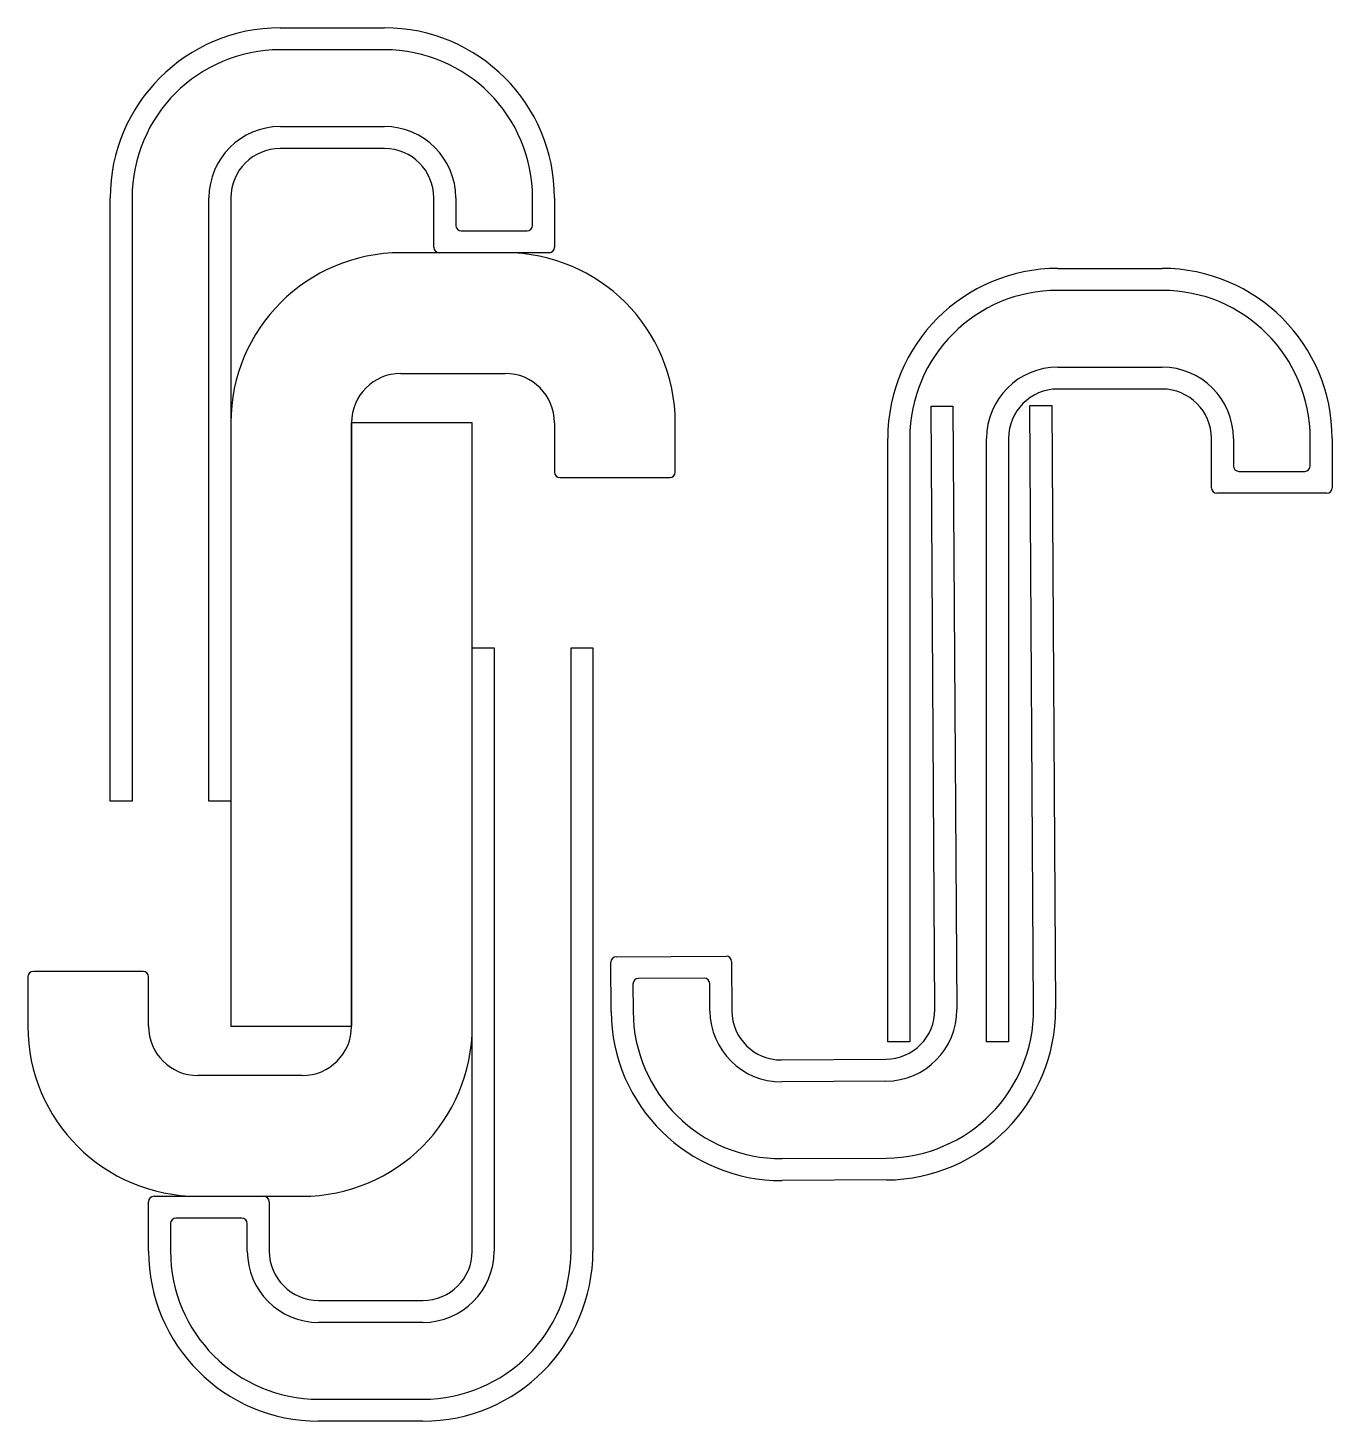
# Model space of a CAD drawing. Header units: inches. Extents: x 247 to 485, y 270 to 524.
import ezdxf

# ---------------------------------------------------------------- set-up
doc = ezdxf.new("R2010")
doc.units = ezdxf.units.IN
doc.header["$MEASUREMENT"] = 0
doc.layers.add('Default', color=7, linetype='Continuous')

# ---------------------------------------------------------------- blocks, each defined once
blk = doc.blocks.new('block 2')
at = {"layer": 'Default', "color": 7, "lineweight": 25, "true_color": 0xffffff}
blk.add_open_spline([(270.5, 310.5), (269.95, 310.5), (269.5, 310.05), (269.5, 309.5)], degree=3, dxfattribs=at)
blk = doc.blocks.new('block 3')
at = {"layer": 'Default', "color": 7, "lineweight": 25, "true_color": 0xffffff}
blk.add_lwpolyline([(270.5, 310.5), (290.5, 310.5)], dxfattribs=at)
blk = doc.blocks.new('block 4')
at = {"layer": 'Default', "color": 7, "lineweight": 25, "true_color": 0xffffff}
blk.add_open_spline([(291.5, 309.5), (291.5, 310.05), (291.05, 310.5), (290.5, 310.5)], degree=3, dxfattribs=at)
blk = doc.blocks.new('block 5')
at = {"layer": 'Default', "color": 7, "lineweight": 25, "true_color": 0xffffff}
blk.add_lwpolyline([(291.5, 309.5), (291.5, 300.5)], dxfattribs=at)
blk = doc.blocks.new('block 6')
at = {"layer": 'Default', "color": 7, "lineweight": 25, "true_color": 0xffffff}
blk.add_open_spline([(291.5, 300.5), (291.5, 295.53), (295.53, 291.5), (300.5, 291.5)], degree=3, dxfattribs=at)
blk = doc.blocks.new('block 7')
at = {"layer": 'Default', "color": 7, "lineweight": 25, "true_color": 0xffffff}
blk.add_lwpolyline([(300.5, 291.5), (319.5, 291.5)], dxfattribs=at)
blk = doc.blocks.new('block 8')
at = {"layer": 'Default', "color": 7, "lineweight": 25, "true_color": 0xffffff}
blk.add_open_spline([(319.5, 291.5), (324.47, 291.5), (328.5, 295.53), (328.5, 300.5)], degree=3, dxfattribs=at)
blk = doc.blocks.new('block 9')
at = {"layer": 'Default', "color": 7, "lineweight": 25, "true_color": 0xffffff}
blk.add_lwpolyline([(328.5, 300.5), (328.5, 410.5)], dxfattribs=at)
blk = doc.blocks.new('block 10')
at = {"layer": 'Default', "color": 7, "lineweight": 25, "true_color": 0xffffff}
blk.add_lwpolyline([(328.5, 410.5), (332.5, 410.5)], dxfattribs=at)
blk = doc.blocks.new('block 11')
at = {"layer": 'Default', "color": 7, "lineweight": 25, "true_color": 0xffffff}
blk.add_lwpolyline([(332.5, 410.5), (332.5, 300.5)], dxfattribs=at)
blk = doc.blocks.new('block 12')
at = {"layer": 'Default', "color": 7, "lineweight": 25, "true_color": 0xffffff}
blk.add_open_spline([(319.5, 287.5), (326.68, 287.5), (332.5, 293.32), (332.5, 300.5)], degree=3, dxfattribs=at)
blk = doc.blocks.new('block 13')
at = {"layer": 'Default', "color": 7, "lineweight": 25, "true_color": 0xffffff}
blk.add_lwpolyline([(319.5, 287.5), (300.5, 287.5)], dxfattribs=at)
blk = doc.blocks.new('block 14')
at = {"layer": 'Default', "color": 7, "lineweight": 25, "true_color": 0xffffff}
blk.add_open_spline([(287.5, 300.5), (287.5, 293.32), (293.32, 287.5), (300.5, 287.5)], degree=3, dxfattribs=at)
blk = doc.blocks.new('block 15')
at = {"layer": 'Default', "color": 7, "lineweight": 25, "true_color": 0xffffff}
blk.add_lwpolyline([(287.5, 300.5), (287.5, 305.5)], dxfattribs=at)
blk = doc.blocks.new('block 16')
at = {"layer": 'Default', "color": 7, "lineweight": 25, "true_color": 0xffffff}
blk.add_open_spline([(287.5, 305.5), (287.5, 306.05), (287.05, 306.5), (286.5, 306.5)], degree=3, dxfattribs=at)
blk = doc.blocks.new('block 17')
at = {"layer": 'Default', "color": 7, "lineweight": 25, "true_color": 0xffffff}
blk.add_lwpolyline([(286.5, 306.5), (274.5, 306.5)], dxfattribs=at)
blk = doc.blocks.new('block 18')
at = {"layer": 'Default', "color": 7, "lineweight": 25, "true_color": 0xffffff}
blk.add_open_spline([(274.5, 306.5), (273.95, 306.5), (273.5, 306.05), (273.5, 305.5)], degree=3, dxfattribs=at)
blk = doc.blocks.new('block 19')
at = {"layer": 'Default', "color": 7, "lineweight": 25, "true_color": 0xffffff}
blk.add_lwpolyline([(273.5, 305.5), (273.5, 300.5)], dxfattribs=at)
blk = doc.blocks.new('block 20')
at = {"layer": 'Default', "color": 7, "lineweight": 25, "true_color": 0xffffff}
blk.add_open_spline([(273.5, 300.5), (273.5, 285.59), (285.59, 273.5), (300.5, 273.5)], degree=3, dxfattribs=at)
blk = doc.blocks.new('block 21')
at = {"layer": 'Default', "color": 7, "lineweight": 25, "true_color": 0xffffff}
blk.add_lwpolyline([(300.5, 273.5), (319.5, 273.5)], dxfattribs=at)
blk = doc.blocks.new('block 22')
at = {"layer": 'Default', "color": 7, "lineweight": 25, "true_color": 0xffffff}
blk.add_open_spline([(319.5, 273.5), (334.41, 273.5), (346.5, 285.59), (346.5, 300.5)], degree=3, dxfattribs=at)
blk = doc.blocks.new('block 23')
at = {"layer": 'Default', "color": 7, "lineweight": 25, "true_color": 0xffffff}
blk.add_lwpolyline([(346.5, 300.5), (346.5, 410.5)], dxfattribs=at)
blk = doc.blocks.new('block 24')
at = {"layer": 'Default', "color": 7, "lineweight": 25, "true_color": 0xffffff}
blk.add_lwpolyline([(346.5, 410.5), (350.5, 410.5)], dxfattribs=at)
blk = doc.blocks.new('block 25')
at = {"layer": 'Default', "color": 7, "lineweight": 25, "true_color": 0xffffff}
blk.add_lwpolyline([(350.5, 410.5), (350.5, 300.5)], dxfattribs=at)
blk = doc.blocks.new('block 26')
at = {"layer": 'Default', "color": 7, "lineweight": 25, "true_color": 0xffffff}
blk.add_open_spline([(319.5, 269.5), (336.62, 269.5), (350.5, 283.38), (350.5, 300.5)], degree=3, dxfattribs=at)
blk = doc.blocks.new('block 27')
at = {"layer": 'Default', "color": 7, "lineweight": 25, "true_color": 0xffffff}
blk.add_lwpolyline([(319.5, 269.5), (300.5, 269.5)], dxfattribs=at)
blk = doc.blocks.new('block 28')
at = {"layer": 'Default', "color": 7, "lineweight": 25, "true_color": 0xffffff}
blk.add_open_spline([(269.5, 300.5), (269.5, 283.38), (283.38, 269.5), (300.5, 269.5)], degree=3, dxfattribs=at)
blk = doc.blocks.new('block 29')
at = {"layer": 'Default', "color": 7, "lineweight": 25, "true_color": 0xffffff}
blk.add_lwpolyline([(269.5, 300.5), (269.5, 309.5)], dxfattribs=at)
blk = doc.blocks.new('block 30')
at = {"layer": 'Default', "color": 7, "lineweight": 25, "true_color": 0xffffff}
blk.add_open_spline([(342.5, 482.5), (343.05, 482.5), (343.5, 482.95), (343.5, 483.5)], degree=3, dxfattribs=at)
blk = doc.blocks.new('block 31')
at = {"layer": 'Default', "color": 7, "lineweight": 25, "true_color": 0xffffff}
blk.add_lwpolyline([(342.5, 482.5), (322.5, 482.5)], dxfattribs=at)
blk = doc.blocks.new('block 32')
at = {"layer": 'Default', "color": 7, "lineweight": 25, "true_color": 0xffffff}
blk.add_open_spline([(321.5, 483.5), (321.5, 482.95), (321.95, 482.5), (322.5, 482.5)], degree=3, dxfattribs=at)
blk = doc.blocks.new('block 33')
at = {"layer": 'Default', "color": 7, "lineweight": 25, "true_color": 0xffffff}
blk.add_lwpolyline([(321.5, 483.5), (321.5, 492.5)], dxfattribs=at)
blk = doc.blocks.new('block 34')
at = {"layer": 'Default', "color": 7, "lineweight": 25, "true_color": 0xffffff}
blk.add_open_spline([(321.5, 492.5), (321.5, 497.47), (317.47, 501.5), (312.5, 501.5)], degree=3, dxfattribs=at)
blk = doc.blocks.new('block 35')
at = {"layer": 'Default', "color": 7, "lineweight": 25, "true_color": 0xffffff}
blk.add_lwpolyline([(312.5, 501.5), (293.5, 501.5)], dxfattribs=at)
blk = doc.blocks.new('block 36')
at = {"layer": 'Default', "color": 7, "lineweight": 25, "true_color": 0xffffff}
blk.add_open_spline([(293.5, 501.5), (288.53, 501.5), (284.5, 497.47), (284.5, 492.5)], degree=3, dxfattribs=at)
blk = doc.blocks.new('block 37')
at = {"layer": 'Default', "color": 7, "lineweight": 25, "true_color": 0xffffff}
blk.add_lwpolyline([(284.5, 492.5), (284.5, 382.5)], dxfattribs=at)
blk = doc.blocks.new('block 38')
at = {"layer": 'Default', "color": 7, "lineweight": 25, "true_color": 0xffffff}
blk.add_lwpolyline([(284.5, 382.5), (280.5, 382.5)], dxfattribs=at)
blk = doc.blocks.new('block 39')
at = {"layer": 'Default', "color": 7, "lineweight": 25, "true_color": 0xffffff}
blk.add_lwpolyline([(280.5, 382.5), (280.5, 492.5)], dxfattribs=at)
blk = doc.blocks.new('block 40')
at = {"layer": 'Default', "color": 7, "lineweight": 25, "true_color": 0xffffff}
blk.add_open_spline([(293.5, 505.5), (286.32, 505.5), (280.5, 499.68), (280.5, 492.5)], degree=3, dxfattribs=at)
blk = doc.blocks.new('block 41')
at = {"layer": 'Default', "color": 7, "lineweight": 25, "true_color": 0xffffff}
blk.add_lwpolyline([(293.5, 505.5), (312.5, 505.5)], dxfattribs=at)
blk = doc.blocks.new('block 42')
at = {"layer": 'Default', "color": 7, "lineweight": 25, "true_color": 0xffffff}
blk.add_open_spline([(325.5, 492.5), (325.5, 499.68), (319.68, 505.5), (312.5, 505.5)], degree=3, dxfattribs=at)
blk = doc.blocks.new('block 43')
at = {"layer": 'Default', "color": 7, "lineweight": 25, "true_color": 0xffffff}
blk.add_lwpolyline([(325.5, 492.5), (325.5, 487.5)], dxfattribs=at)
blk = doc.blocks.new('block 44')
at = {"layer": 'Default', "color": 7, "lineweight": 25, "true_color": 0xffffff}
blk.add_open_spline([(325.5, 487.5), (325.5, 486.95), (325.95, 486.5), (326.5, 486.5)], degree=3, dxfattribs=at)
blk = doc.blocks.new('block 45')
at = {"layer": 'Default', "color": 7, "lineweight": 25, "true_color": 0xffffff}
blk.add_lwpolyline([(326.5, 486.5), (338.5, 486.5)], dxfattribs=at)
blk = doc.blocks.new('block 46')
at = {"layer": 'Default', "color": 7, "lineweight": 25, "true_color": 0xffffff}
blk.add_open_spline([(338.5, 486.5), (339.05, 486.5), (339.5, 486.95), (339.5, 487.5)], degree=3, dxfattribs=at)
blk = doc.blocks.new('block 47')
at = {"layer": 'Default', "color": 7, "lineweight": 25, "true_color": 0xffffff}
blk.add_lwpolyline([(339.5, 487.5), (339.5, 492.5)], dxfattribs=at)
blk = doc.blocks.new('block 48')
at = {"layer": 'Default', "color": 7, "lineweight": 25, "true_color": 0xffffff}
blk.add_open_spline([(339.5, 492.5), (339.5, 507.41), (327.41, 519.5), (312.5, 519.5)], degree=3, dxfattribs=at)
blk = doc.blocks.new('block 49')
at = {"layer": 'Default', "color": 7, "lineweight": 25, "true_color": 0xffffff}
blk.add_lwpolyline([(312.5, 519.5), (293.5, 519.5)], dxfattribs=at)
blk = doc.blocks.new('block 50')
at = {"layer": 'Default', "color": 7, "lineweight": 25, "true_color": 0xffffff}
blk.add_open_spline([(293.5, 519.5), (278.59, 519.5), (266.5, 507.41), (266.5, 492.5)], degree=3, dxfattribs=at)
blk = doc.blocks.new('block 51')
at = {"layer": 'Default', "color": 7, "lineweight": 25, "true_color": 0xffffff}
blk.add_lwpolyline([(266.5, 492.5), (266.5, 382.5)], dxfattribs=at)
blk = doc.blocks.new('block 52')
at = {"layer": 'Default', "color": 7, "lineweight": 25, "true_color": 0xffffff}
blk.add_lwpolyline([(266.5, 382.5), (262.5, 382.5)], dxfattribs=at)
blk = doc.blocks.new('block 53')
at = {"layer": 'Default', "color": 7, "lineweight": 25, "true_color": 0xffffff}
blk.add_lwpolyline([(262.5, 382.5), (262.5, 492.5)], dxfattribs=at)
blk = doc.blocks.new('block 54')
at = {"layer": 'Default', "color": 7, "lineweight": 25, "true_color": 0xffffff}
blk.add_open_spline([(293.5, 523.5), (276.38, 523.5), (262.5, 509.62), (262.5, 492.5)], degree=3, dxfattribs=at)
blk = doc.blocks.new('block 55')
at = {"layer": 'Default', "color": 7, "lineweight": 25, "true_color": 0xffffff}
blk.add_lwpolyline([(293.5, 523.5), (312.5, 523.5)], dxfattribs=at)
blk = doc.blocks.new('block 56')
at = {"layer": 'Default', "color": 7, "lineweight": 25, "true_color": 0xffffff}
blk.add_open_spline([(343.5, 492.5), (343.5, 509.62), (329.62, 523.5), (312.5, 523.5)], degree=3, dxfattribs=at)
blk = doc.blocks.new('block 57')
at = {"layer": 'Default', "color": 7, "lineweight": 25, "true_color": 0xffffff}
blk.add_lwpolyline([(343.5, 492.5), (343.5, 483.5)], dxfattribs=at)
blk = doc.blocks.new('block 58')
at = {"layer": 'Default', "color": 7, "lineweight": 25, "true_color": 0xffffff}
blk.add_open_spline([(364.5, 441.5), (365.05, 441.5), (365.5, 441.95), (365.5, 442.5)], degree=3, dxfattribs=at)
blk = doc.blocks.new('block 59')
at = {"layer": 'Default', "color": 7, "lineweight": 25, "true_color": 0xffffff}
blk.add_lwpolyline([(365.5, 442.5), (365.5, 451.5)], dxfattribs=at)
blk = doc.blocks.new('block 60')
at = {"layer": 'Default', "color": 7, "lineweight": 25, "true_color": 0xffffff}
blk.add_open_spline([(365.5, 451.5), (365.5, 468.62), (351.62, 482.5), (334.5, 482.5)], degree=3, dxfattribs=at)
blk = doc.blocks.new('block 61')
at = {"layer": 'Default', "color": 7, "lineweight": 25, "true_color": 0xffffff}
blk.add_lwpolyline([(334.5, 482.5), (315.5, 482.5)], dxfattribs=at)
blk = doc.blocks.new('block 62')
at = {"layer": 'Default', "color": 7, "lineweight": 25, "true_color": 0xffffff}
blk.add_open_spline([(315.5, 482.5), (298.38, 482.5), (284.5, 468.62), (284.5, 451.5)], degree=3, dxfattribs=at)
blk = doc.blocks.new('block 63')
at = {"layer": 'Default', "color": 7, "lineweight": 25, "true_color": 0xffffff}
blk.add_lwpolyline([(284.5, 451.5), (284.5, 341.5)], dxfattribs=at)
blk = doc.blocks.new('block 64')
at = {"layer": 'Default', "color": 7, "lineweight": 25, "true_color": 0xffffff}
blk.add_lwpolyline([(284.5, 341.5), (306.5, 341.5)], dxfattribs=at)
blk = doc.blocks.new('block 65')
at = {"layer": 'Default', "color": 7, "lineweight": 25, "true_color": 0xffffff}
blk.add_lwpolyline([(306.5, 341.5), (306.5, 451.5)], dxfattribs=at)
blk = doc.blocks.new('block 66')
at = {"layer": 'Default', "color": 7, "lineweight": 25, "true_color": 0xffffff}
blk.add_open_spline([(315.5, 460.5), (310.53, 460.5), (306.5, 456.47), (306.5, 451.5)], degree=3, dxfattribs=at)
blk = doc.blocks.new('block 67')
at = {"layer": 'Default', "color": 7, "lineweight": 25, "true_color": 0xffffff}
blk.add_lwpolyline([(315.5, 460.5), (334.5, 460.5)], dxfattribs=at)
blk = doc.blocks.new('block 68')
at = {"layer": 'Default', "color": 7, "lineweight": 25, "true_color": 0xffffff}
blk.add_open_spline([(343.5, 451.5), (343.5, 456.47), (339.47, 460.5), (334.5, 460.5)], degree=3, dxfattribs=at)
blk = doc.blocks.new('block 69')
at = {"layer": 'Default', "color": 7, "lineweight": 25, "true_color": 0xffffff}
blk.add_lwpolyline([(343.5, 451.5), (343.5, 442.5)], dxfattribs=at)
blk = doc.blocks.new('block 70')
at = {"layer": 'Default', "color": 7, "lineweight": 25, "true_color": 0xffffff}
blk.add_open_spline([(343.5, 442.5), (343.5, 441.95), (343.95, 441.5), (344.5, 441.5)], degree=3, dxfattribs=at)
blk = doc.blocks.new('block 71')
at = {"layer": 'Default', "color": 7, "lineweight": 25, "true_color": 0xffffff}
blk.add_lwpolyline([(344.5, 441.5), (364.5, 441.5)], dxfattribs=at)
blk = doc.blocks.new('block 72')
at = {"layer": 'Default', "color": 7, "lineweight": 25, "true_color": 0xffffff}
blk.add_open_spline([(248.5, 351.5), (247.95, 351.5), (247.5, 351.05), (247.5, 350.5)], degree=3, dxfattribs=at)
blk = doc.blocks.new('block 73')
at = {"layer": 'Default', "color": 7, "lineweight": 25, "true_color": 0xffffff}
blk.add_lwpolyline([(247.5, 350.5), (247.5, 341.5)], dxfattribs=at)
blk = doc.blocks.new('block 74')
at = {"layer": 'Default', "color": 7, "lineweight": 25, "true_color": 0xffffff}
blk.add_open_spline([(247.5, 341.5), (247.5, 324.38), (261.38, 310.5), (278.5, 310.5)], degree=3, dxfattribs=at)
blk = doc.blocks.new('block 75')
at = {"layer": 'Default', "color": 7, "lineweight": 25, "true_color": 0xffffff}
blk.add_lwpolyline([(278.5, 310.5), (297.5, 310.5)], dxfattribs=at)
blk = doc.blocks.new('block 76')
at = {"layer": 'Default', "color": 7, "lineweight": 25, "true_color": 0xffffff}
blk.add_open_spline([(297.5, 310.5), (314.62, 310.5), (328.5, 324.38), (328.5, 341.5)], degree=3, dxfattribs=at)
blk = doc.blocks.new('block 77')
at = {"layer": 'Default', "color": 7, "lineweight": 25, "true_color": 0xffffff}
blk.add_lwpolyline([(328.5, 341.5), (328.5, 451.5)], dxfattribs=at)
blk = doc.blocks.new('block 78')
at = {"layer": 'Default', "color": 7, "lineweight": 25, "true_color": 0xffffff}
blk.add_lwpolyline([(328.5, 451.5), (306.5, 451.5)], dxfattribs=at)
blk = doc.blocks.new('block 79')
at = {"layer": 'Default', "color": 7, "lineweight": 25, "true_color": 0xffffff}
blk.add_lwpolyline([(306.5, 451.5), (306.5, 341.5)], dxfattribs=at)
blk = doc.blocks.new('block 80')
at = {"layer": 'Default', "color": 7, "lineweight": 25, "true_color": 0xffffff}
blk.add_open_spline([(297.5, 332.5), (302.47, 332.5), (306.5, 336.53), (306.5, 341.5)], degree=3, dxfattribs=at)
blk = doc.blocks.new('block 81')
at = {"layer": 'Default', "color": 7, "lineweight": 25, "true_color": 0xffffff}
blk.add_lwpolyline([(297.5, 332.5), (278.5, 332.5)], dxfattribs=at)
blk = doc.blocks.new('block 82')
at = {"layer": 'Default', "color": 7, "lineweight": 25, "true_color": 0xffffff}
blk.add_open_spline([(269.5, 341.5), (269.5, 336.53), (273.53, 332.5), (278.5, 332.5)], degree=3, dxfattribs=at)
blk = doc.blocks.new('block 83')
at = {"layer": 'Default', "color": 7, "lineweight": 25, "true_color": 0xffffff}
blk.add_lwpolyline([(269.5, 341.5), (269.5, 350.5)], dxfattribs=at)
blk = doc.blocks.new('block 84')
at = {"layer": 'Default', "color": 7, "lineweight": 25, "true_color": 0xffffff}
blk.add_open_spline([(269.5, 350.5), (269.5, 351.05), (269.05, 351.5), (268.5, 351.5)], degree=3, dxfattribs=at)
blk = doc.blocks.new('block 85')
at = {"layer": 'Default', "color": 7, "lineweight": 25, "true_color": 0xffffff}
blk.add_lwpolyline([(268.5, 351.5), (248.5, 351.5)], dxfattribs=at)
blk = doc.blocks.new('block 86')
at = {"layer": 'Default', "color": 7, "lineweight": 25, "true_color": 0xffffff}
blk.add_open_spline([(484.24, 438.65), (484.79, 438.65), (485.24, 439.1), (485.24, 439.65)], degree=3, dxfattribs=at)
blk = doc.blocks.new('block 87')
at = {"layer": 'Default', "color": 7, "lineweight": 25, "true_color": 0xffffff}
blk.add_lwpolyline([(484.24, 438.65), (464.24, 438.65)], dxfattribs=at)
blk = doc.blocks.new('block 88')
at = {"layer": 'Default', "color": 7, "lineweight": 25, "true_color": 0xffffff}
blk.add_open_spline([(463.24, 439.65), (463.24, 439.1), (463.68, 438.65), (464.24, 438.65)], degree=3, dxfattribs=at)
blk = doc.blocks.new('block 89')
at = {"layer": 'Default', "color": 7, "lineweight": 25, "true_color": 0xffffff}
blk.add_lwpolyline([(463.24, 439.65), (463.24, 448.65)], dxfattribs=at)
blk = doc.blocks.new('block 90')
at = {"layer": 'Default', "color": 7, "lineweight": 25, "true_color": 0xffffff}
blk.add_open_spline([(463.24, 448.65), (463.24, 453.62), (459.21, 457.65), (454.24, 457.65)], degree=3, dxfattribs=at)
blk = doc.blocks.new('block 91')
at = {"layer": 'Default', "color": 7, "lineweight": 25, "true_color": 0xffffff}
blk.add_lwpolyline([(454.24, 457.65), (435.24, 457.65)], dxfattribs=at)
blk = doc.blocks.new('block 92')
at = {"layer": 'Default', "color": 7, "lineweight": 25, "true_color": 0xffffff}
blk.add_open_spline([(435.24, 457.65), (430.26, 457.65), (426.24, 453.62), (426.24, 448.65)], degree=3, dxfattribs=at)
blk = doc.blocks.new('block 93')
at = {"layer": 'Default', "color": 7, "lineweight": 25, "true_color": 0xffffff}
blk.add_lwpolyline([(426.24, 448.65), (426.24, 338.65)], dxfattribs=at)
blk = doc.blocks.new('block 94')
at = {"layer": 'Default', "color": 7, "lineweight": 25, "true_color": 0xffffff}
blk.add_lwpolyline([(426.24, 338.65), (422.24, 338.65)], dxfattribs=at)
blk = doc.blocks.new('block 95')
at = {"layer": 'Default', "color": 7, "lineweight": 25, "true_color": 0xffffff}
blk.add_lwpolyline([(422.24, 338.65), (422.24, 448.65)], dxfattribs=at)
blk = doc.blocks.new('block 96')
at = {"layer": 'Default', "color": 7, "lineweight": 25, "true_color": 0xffffff}
blk.add_open_spline([(435.24, 461.65), (428.06, 461.65), (422.24, 455.83), (422.24, 448.65)], degree=3, dxfattribs=at)
blk = doc.blocks.new('block 97')
at = {"layer": 'Default', "color": 7, "lineweight": 25, "true_color": 0xffffff}
blk.add_lwpolyline([(435.24, 461.65), (454.24, 461.65)], dxfattribs=at)
blk = doc.blocks.new('block 98')
at = {"layer": 'Default', "color": 7, "lineweight": 25, "true_color": 0xffffff}
blk.add_open_spline([(467.24, 448.65), (467.24, 455.83), (461.42, 461.65), (454.24, 461.65)], degree=3, dxfattribs=at)
blk = doc.blocks.new('block 99')
at = {"layer": 'Default', "color": 7, "lineweight": 25, "true_color": 0xffffff}
blk.add_lwpolyline([(467.24, 448.65), (467.24, 443.65)], dxfattribs=at)
blk = doc.blocks.new('block 100')
at = {"layer": 'Default', "color": 7, "lineweight": 25, "true_color": 0xffffff}
blk.add_open_spline([(467.24, 443.65), (467.24, 443.1), (467.68, 442.65), (468.24, 442.65)], degree=3, dxfattribs=at)
blk = doc.blocks.new('block 101')
at = {"layer": 'Default', "color": 7, "lineweight": 25, "true_color": 0xffffff}
blk.add_lwpolyline([(468.24, 442.65), (480.24, 442.65)], dxfattribs=at)
blk = doc.blocks.new('block 102')
at = {"layer": 'Default', "color": 7, "lineweight": 25, "true_color": 0xffffff}
blk.add_open_spline([(480.24, 442.65), (480.79, 442.65), (481.24, 443.1), (481.24, 443.65)], degree=3, dxfattribs=at)
blk = doc.blocks.new('block 103')
at = {"layer": 'Default', "color": 7, "lineweight": 25, "true_color": 0xffffff}
blk.add_lwpolyline([(481.24, 443.65), (481.24, 448.65)], dxfattribs=at)
blk = doc.blocks.new('block 104')
at = {"layer": 'Default', "color": 7, "lineweight": 25, "true_color": 0xffffff}
blk.add_open_spline([(481.24, 448.65), (481.24, 463.56), (469.15, 475.65), (454.24, 475.65)], degree=3, dxfattribs=at)
blk = doc.blocks.new('block 105')
at = {"layer": 'Default', "color": 7, "lineweight": 25, "true_color": 0xffffff}
blk.add_lwpolyline([(454.24, 475.65), (435.24, 475.65)], dxfattribs=at)
blk = doc.blocks.new('block 106')
at = {"layer": 'Default', "color": 7, "lineweight": 25, "true_color": 0xffffff}
blk.add_open_spline([(435.24, 475.65), (420.32, 475.65), (408.24, 463.56), (408.24, 448.65)], degree=3, dxfattribs=at)
blk = doc.blocks.new('block 107')
at = {"layer": 'Default', "color": 7, "lineweight": 25, "true_color": 0xffffff}
blk.add_lwpolyline([(408.24, 448.65), (408.24, 338.65)], dxfattribs=at)
blk = doc.blocks.new('block 108')
at = {"layer": 'Default', "color": 7, "lineweight": 25, "true_color": 0xffffff}
blk.add_lwpolyline([(408.24, 338.65), (404.24, 338.65)], dxfattribs=at)
blk = doc.blocks.new('block 109')
at = {"layer": 'Default', "color": 7, "lineweight": 25, "true_color": 0xffffff}
blk.add_lwpolyline([(404.24, 338.65), (404.24, 448.65)], dxfattribs=at)
blk = doc.blocks.new('block 110')
at = {"layer": 'Default', "color": 7, "lineweight": 25, "true_color": 0xffffff}
blk.add_open_spline([(435.24, 479.65), (418.11, 479.65), (404.24, 465.77), (404.24, 448.65)], degree=3, dxfattribs=at)
blk = doc.blocks.new('block 111')
at = {"layer": 'Default', "color": 7, "lineweight": 25, "true_color": 0xffffff}
blk.add_lwpolyline([(435.24, 479.65), (454.24, 479.65)], dxfattribs=at)
blk = doc.blocks.new('block 112')
at = {"layer": 'Default', "color": 7, "lineweight": 25, "true_color": 0xffffff}
blk.add_open_spline([(485.24, 448.65), (485.24, 465.77), (471.36, 479.65), (454.24, 479.65)], degree=3, dxfattribs=at)
blk = doc.blocks.new('block 113')
at = {"layer": 'Default', "color": 7, "lineweight": 25, "true_color": 0xffffff}
blk.add_lwpolyline([(485.24, 448.65), (485.24, 439.65)], dxfattribs=at)
blk = doc.blocks.new('block 114')
at = {"layer": 'Default', "color": 7, "lineweight": 25, "true_color": 0xffffff}
blk.add_open_spline([(354.76, 354.16), (354.21, 354.16), (353.76, 353.71), (353.76, 353.16)], degree=3, dxfattribs=at)
blk = doc.blocks.new('block 115')
at = {"layer": 'Default', "color": 7, "lineweight": 25, "true_color": 0xffffff}
blk.add_lwpolyline([(354.76, 354.16), (374.76, 354.29)], dxfattribs=at)
blk = doc.blocks.new('block 116')
at = {"layer": 'Default', "color": 7, "lineweight": 25, "true_color": 0xffffff}
blk.add_open_spline([(375.76, 353.3), (375.76, 353.85), (375.31, 354.29), (374.76, 354.29)], degree=3, dxfattribs=at)
blk = doc.blocks.new('block 117')
at = {"layer": 'Default', "color": 7, "lineweight": 25, "true_color": 0xffffff}
blk.add_lwpolyline([(375.76, 353.3), (375.82, 344.3)], dxfattribs=at)
blk = doc.blocks.new('block 118')
at = {"layer": 'Default', "color": 7, "lineweight": 25, "true_color": 0xffffff}
blk.add_open_spline([(375.82, 344.3), (375.85, 339.32), (379.91, 335.32), (384.88, 335.35)], degree=3, dxfattribs=at)
blk = doc.blocks.new('block 119')
at = {"layer": 'Default', "color": 7, "lineweight": 25, "true_color": 0xffffff}
blk.add_lwpolyline([(384.88, 335.35), (403.88, 335.47)], dxfattribs=at)
blk = doc.blocks.new('block 120')
at = {"layer": 'Default', "color": 7, "lineweight": 25, "true_color": 0xffffff}
blk.add_open_spline([(403.88, 335.47), (408.85, 335.5), (412.85, 339.56), (412.82, 344.53)], degree=3, dxfattribs=at)
blk = doc.blocks.new('block 121')
at = {"layer": 'Default', "color": 7, "lineweight": 25, "true_color": 0xffffff}
blk.add_lwpolyline([(412.82, 344.53), (412.12, 454.53)], dxfattribs=at)
blk = doc.blocks.new('block 122')
at = {"layer": 'Default', "color": 7, "lineweight": 25, "true_color": 0xffffff}
blk.add_lwpolyline([(412.12, 454.53), (416.12, 454.55)], dxfattribs=at)
blk = doc.blocks.new('block 123')
at = {"layer": 'Default', "color": 7, "lineweight": 25, "true_color": 0xffffff}
blk.add_lwpolyline([(416.12, 454.55), (416.82, 344.55)], dxfattribs=at)
blk = doc.blocks.new('block 124')
at = {"layer": 'Default', "color": 7, "lineweight": 25, "true_color": 0xffffff}
blk.add_open_spline([(403.9, 331.47), (411.08, 331.52), (416.87, 337.38), (416.82, 344.55)], degree=3, dxfattribs=at)
blk = doc.blocks.new('block 125')
at = {"layer": 'Default', "color": 7, "lineweight": 25, "true_color": 0xffffff}
blk.add_lwpolyline([(403.9, 331.47), (384.9, 331.35)], dxfattribs=at)
blk = doc.blocks.new('block 126')
at = {"layer": 'Default', "color": 7, "lineweight": 25, "true_color": 0xffffff}
blk.add_open_spline([(371.82, 344.27), (371.87, 337.09), (377.72, 331.31), (384.9, 331.35)], degree=3, dxfattribs=at)
blk = doc.blocks.new('block 127')
at = {"layer": 'Default', "color": 7, "lineweight": 25, "true_color": 0xffffff}
blk.add_lwpolyline([(371.82, 344.27), (371.79, 349.27)], dxfattribs=at)
blk = doc.blocks.new('block 128')
at = {"layer": 'Default', "color": 7, "lineweight": 25, "true_color": 0xffffff}
blk.add_open_spline([(371.79, 349.27), (371.79, 349.82), (371.34, 350.27), (370.78, 350.26)], degree=3, dxfattribs=at)
blk = doc.blocks.new('block 129')
at = {"layer": 'Default', "color": 7, "lineweight": 25, "true_color": 0xffffff}
blk.add_lwpolyline([(370.78, 350.26), (358.78, 350.19)], dxfattribs=at)
blk = doc.blocks.new('block 130')
at = {"layer": 'Default', "color": 7, "lineweight": 25, "true_color": 0xffffff}
blk.add_open_spline([(358.78, 350.19), (358.23, 350.18), (357.79, 349.73), (357.79, 349.18)], degree=3, dxfattribs=at)
blk = doc.blocks.new('block 131')
at = {"layer": 'Default', "color": 7, "lineweight": 25, "true_color": 0xffffff}
blk.add_lwpolyline([(357.79, 349.18), (357.82, 344.18)], dxfattribs=at)
blk = doc.blocks.new('block 132')
at = {"layer": 'Default', "color": 7, "lineweight": 25, "true_color": 0xffffff}
blk.add_open_spline([(357.82, 344.18), (357.92, 329.27), (370.08, 317.26), (384.99, 317.35)], degree=3, dxfattribs=at)
blk = doc.blocks.new('block 133')
at = {"layer": 'Default', "color": 7, "lineweight": 25, "true_color": 0xffffff}
blk.add_lwpolyline([(384.99, 317.35), (403.99, 317.47)], dxfattribs=at)
blk = doc.blocks.new('block 134')
at = {"layer": 'Default', "color": 7, "lineweight": 25, "true_color": 0xffffff}
blk.add_open_spline([(403.99, 317.47), (418.9, 317.57), (430.91, 329.73), (430.82, 344.64)], degree=3, dxfattribs=at)
blk = doc.blocks.new('block 135')
at = {"layer": 'Default', "color": 7, "lineweight": 25, "true_color": 0xffffff}
blk.add_lwpolyline([(430.82, 344.64), (430.12, 454.64)], dxfattribs=at)
blk = doc.blocks.new('block 136')
at = {"layer": 'Default', "color": 7, "lineweight": 25, "true_color": 0xffffff}
blk.add_lwpolyline([(430.12, 454.64), (434.12, 454.67)], dxfattribs=at)
blk = doc.blocks.new('block 137')
at = {"layer": 'Default', "color": 7, "lineweight": 25, "true_color": 0xffffff}
blk.add_lwpolyline([(434.12, 454.67), (434.82, 344.67)], dxfattribs=at)
blk = doc.blocks.new('block 138')
at = {"layer": 'Default', "color": 7, "lineweight": 25, "true_color": 0xffffff}
blk.add_open_spline([(404.02, 313.47), (421.14, 313.58), (434.93, 327.55), (434.82, 344.67)], degree=3, dxfattribs=at)
blk = doc.blocks.new('block 139')
at = {"layer": 'Default', "color": 7, "lineweight": 25, "true_color": 0xffffff}
blk.add_lwpolyline([(404.02, 313.47), (385.02, 313.35)], dxfattribs=at)
blk = doc.blocks.new('block 140')
at = {"layer": 'Default', "color": 7, "lineweight": 25, "true_color": 0xffffff}
blk.add_open_spline([(353.82, 344.16), (353.93, 327.04), (367.9, 313.24), (385.02, 313.35)], degree=3, dxfattribs=at)
blk = doc.blocks.new('block 141')
at = {"layer": 'Default', "color": 7, "lineweight": 25, "true_color": 0xffffff}
blk.add_lwpolyline([(353.82, 344.16), (353.76, 353.16)], dxfattribs=at)

msp = doc.modelspace()

# ---------------------------------------------------------------- block references
at = {"layer": 'Default'}
for name in ['block 54', 'block 55', 'block 56', 'block 50', 'block 49', 'block 48', 'block 40', 'block 41', 'block 42', 'block 36', 'block 35', 'block 34', 'block 53', 'block 51', 'block 39', 'block 37', 'block 33', 'block 43', 'block 47', 'block 57', 'block 44', 'block 45', 'block 46', 'block 32', 'block 30', 'block 62', 'block 61', 'block 31', 'block 60', 'block 110', 'block 111', 'block 112', 'block 106', 'block 105', 'block 104', 'block 66', 'block 67', 'block 68', 'block 96', 'block 97', 'block 98', 'block 92', 'block 91', 'block 90', 'block 136', 'block 137', 'block 122', 'block 121', 'block 123', 'block 135', 'block 63', 'block 65', 'block 78', 'block 79', 'block 77', 'block 69', 'block 59', 'block 109', 'block 107', 'block 95', 'block 93', 'block 89', 'block 99', 'block 103', 'block 113', 'block 70', 'block 58', 'block 100', 'block 101', 'block 102', 'block 71', 'block 88', 'block 86', 'block 87', 'block 9', 'block 10', 'block 11', 'block 23', 'block 24', 'block 25', 'block 52', 'block 38', 'block 114', 'block 141', 'block 115', 'block 116', 'block 117', 'block 72', 'block 85', 'block 84', 'block 73', 'block 83', 'block 130', 'block 131', 'block 129', 'block 128', 'block 127', 'block 140', 'block 132', 'block 126', 'block 118', 'block 120', 'block 124', 'block 134', 'block 138', 'block 74', 'block 82', 'block 64', 'block 76', 'block 80', 'block 108', 'block 94', 'block 119', 'block 81', 'block 125', 'block 133', 'block 139', 'block 2', 'block 3', 'block 75', 'block 4', 'block 29', 'block 5', 'block 18', 'block 19', 'block 17', 'block 16', 'block 15', 'block 28', 'block 20', 'block 14', 'block 6', 'block 8', 'block 12', 'block 22', 'block 26', 'block 7', 'block 13', 'block 21', 'block 27']:
    msp.add_blockref(name, (0, 0), dxfattribs=at)

doc.saveas('drawing.dxf')
